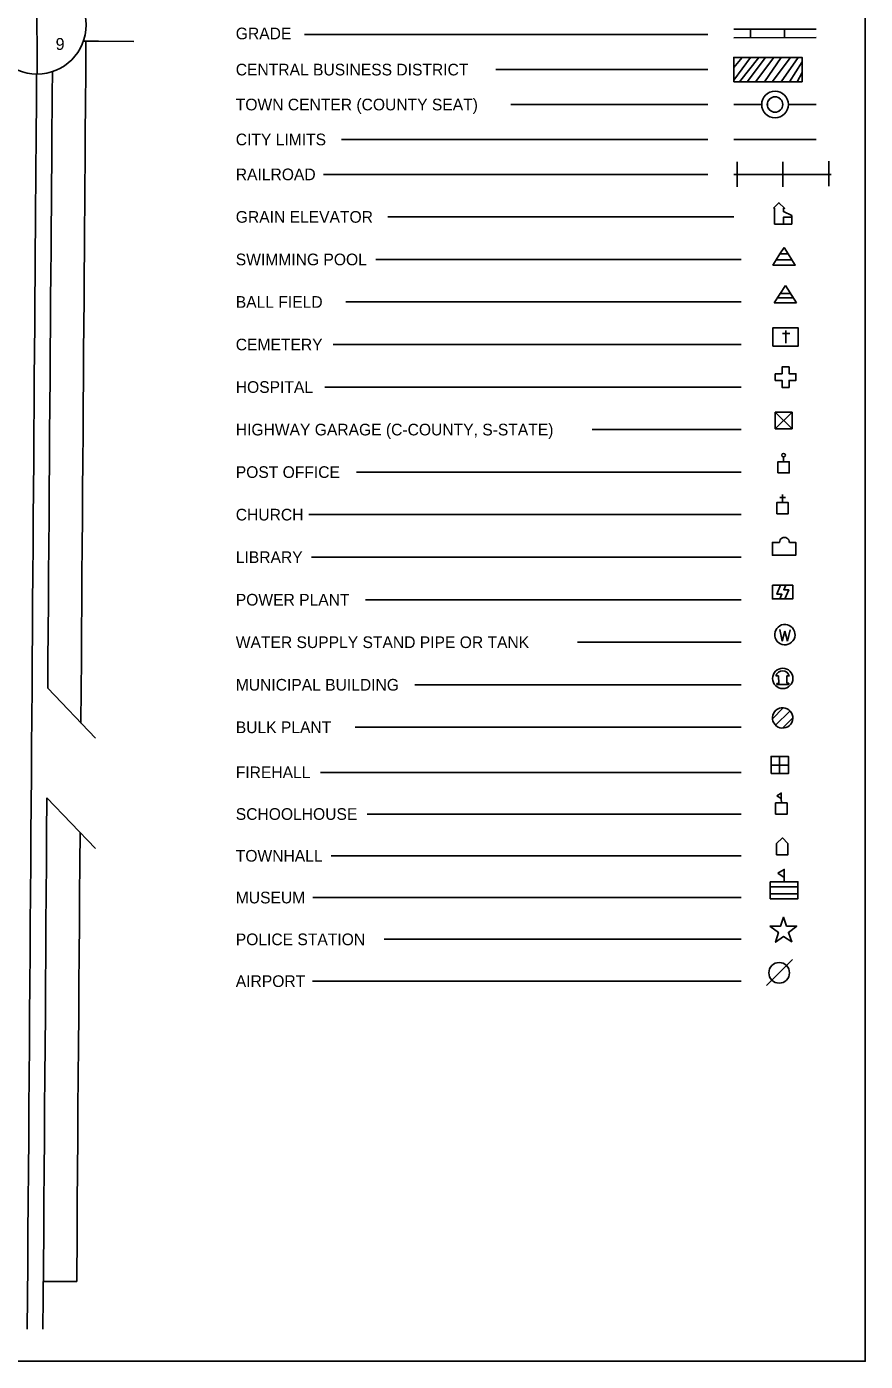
# Model space of a CAD drawing. Extents: x 1492545 to 1501010, y 16588523 to 16593061.
# Drawn here: x 1499251 to 1501010, y 16588523 to 16591324 of the extents above; entities that cross this region are included whole.
import ezdxf

# ---------------------------------------------------------------- set-up
doc = ezdxf.new("R2010")
doc.units = 0
for name, color, linetype in [('L10', 7, 'Continuous'), ('L11', 7, 'Continuous'), ('L13', 7, 'Continuous'), ('L16', 7, 'Continuous'), ('L17', 7, 'Continuous'), ('L18', 7, 'Continuous'), ('L2', 7, 'Continuous'), ('L24', 7, 'Continuous'), ('L25', 7, 'Continuous'), ('L3', 7, 'Continuous'), ('L8', 7, 'Continuous')]:
    doc.layers.add(name, color=color, linetype=linetype)

msp = doc.modelspace()

# ---------------------------------------------------------------- linework, layer by layer
at = {"layer": 'L11'}
for p, q in [((1500741.4, 16590987.8), (1500741.4, 16591040.4)), ((1500837.6, 16590987.9), (1500837.6, 16591040.4)), ((1500933.9, 16590989.6), (1500933.9, 16591042.1)), ((1499295.1, 16589935.6), (1499395.1, 16589830.9)), ((1499293.4, 16589705.7), (1499395.1, 16589599.3))]:
    msp.add_line(p, q, dxfattribs=at)
msp.add_lwpolyline([(1500734.4, 16591014.1), (1500939.1, 16591014.1)], dxfattribs=at)
at = {"layer": 'L13'}
msp.add_lwpolyline([(1492545.2, 16593061.2), (1501010.4, 16593061.2), (1501010.4, 16588523.4), (1492545.2, 16588523.4)], close=True, dxfattribs=at)
at = {"layer": 'L16'}
for p, q in [((1500734.4, 16591318.5), (1500907.6, 16591318.5)), ((1500769.4, 16591301), (1500769.4, 16591318.4)), ((1500841.1, 16591301), (1500841.1, 16591318.5))]:
    msp.add_line(p, q, dxfattribs=at)
msp.add_lwpolyline([(1500734.4, 16591300.9), (1500907.6, 16591301)], dxfattribs=at)
at = {"layer": 'L17'}
for p, q in [((1500840.5, 16590943.1), (1500840.7, 16590943.3)), ((1500855.9, 16590909.7), (1500855.9, 16590924.6)), ((1500839, 16590909.7), (1500855.9, 16590909.7)), ((1500831.3, 16590847.1), (1500823.7, 16590835.1)), ((1500848.4, 16590847.1), (1500856, 16590835.1)), ((1500842.8, 16590780.7), (1500819.4, 16590744.4)), ((1500842.8, 16590780.7), (1500866.2, 16590744.4)), ((1500819.4, 16590744.4), (1500866.2, 16590744.4)), ((1500836.4, 16590680), (1500851.8, 16590680)), ((1500843.8, 16590660.1), (1500843.8, 16590686.5)), ((1500835.9, 16590610), (1500836, 16590610.1)), ((1500821.5, 16590595.6), (1500821.5, 16590595.6)), ((1500821.3, 16590480.2), (1500856.7, 16590515)), ((1500821.3, 16590515), (1500856.7, 16590480.2)), ((1500838.9, 16590411.2), (1500838.9, 16590421.2)), ((1500830.9, 16590336.3), (1500842.8, 16590336.3)), ((1500836.7, 16590325.6), (1500836.7, 16590342.5)), ((1500851, 16590241.8), (1500851, 16590241.8)), ((1500843.4, 16590151.8), (1500832.6, 16590151.8)), ((1500831, 16590123.1), (1500841.8, 16590123.1)), ((1500836.2, 16590034.5), (1500831.2, 16590058.9)), ((1500841.7, 16590055.9), (1500836.2, 16590034.5)), ((1500841.7, 16590055.9), (1500847.2, 16590034.5)), ((1500847.2, 16590034.5), (1500852.6, 16590058.4)), ((1500822.7, 16589962), (1500822.6, 16589962)), ((1500828.6, 16589962), (1500822.7, 16589962)), ((1500824.7, 16589946), (1500824.7, 16589946)), ((1500824.7, 16589943.6), (1500824.7, 16589946)), ((1500824.7, 16589946), (1500828.7, 16589946)), ((1500849.6, 16589943.6), (1500824.7, 16589943.6)), ((1500828.7, 16589946), (1500828.6, 16589962)), ((1500851.1, 16589962), (1500845.6, 16589962)), ((1500845.6, 16589962), (1500845.6, 16589946.1)), ((1500845.6, 16589946.1), (1500849.6, 16589946.1)), ((1500849.6, 16589946.1), (1500849.6, 16589943.6)), ((1500850.9, 16589962), (1500850.9, 16589962.1)), ((1500815.4, 16589871.5), (1500838.4, 16589894.4)), ((1500821.9, 16589858.1), (1500852.3, 16589888)), ((1500836.4, 16589852.1), (1500858.3, 16589874)), ((1500834.3, 16589695.3), (1500834.2, 16589704.3)), ((1500811, 16589529.8), (1500811.1, 16589529.9)), ((1500811, 16589504.5), (1500811, 16589519.1)), ((1500840.5, 16589529.9), (1500840.5, 16589538.5)), ((1500803.3, 16589312.2), (1500857.6, 16589366.5))]:
    msp.add_line(p, q, dxfattribs=at)
for points in [[(1500817.6, 16590943.1), (1500829, 16590954.5), (1500841, 16590943.1), (1500838.5, 16590943.1), (1500838.5, 16590935.9), (1500855.9, 16590927.6), (1500855.9, 16590924.6), (1500839, 16590924.6), (1500839, 16590909.7), (1500820.1, 16590909.7), (1500820.1, 16590943.1)], [(1500839.9, 16590860.5), (1500848.4, 16590847.1), (1500831.3, 16590847.1)], [(1500823.7, 16590835.1), (1500856, 16590835.1), (1500863.3, 16590823.7), (1500816.5, 16590823.7)], [(1500831.9, 16590763.8), (1500853.7, 16590763.8), (1500859.1, 16590755.3), (1500826.4, 16590755.3)], [(1500816.5, 16590653.6), (1500869.2, 16590653.6), (1500869.2, 16590692.4), (1500816.4, 16590692.4)], [(1500821.5, 16590595.6), (1500835.9, 16590595.6), (1500835.9, 16590610.1), (1500850.4, 16590610.1), (1500850.4, 16590595.6), (1500864.8, 16590595.6), (1500864.8, 16590581.7), (1500850.4, 16590581.7), (1500850.4, 16590567.2), (1500835.9, 16590567.2), (1500835.9, 16590581.7), (1500821.5, 16590581.7)], [(1500821.3, 16590480.2), (1500821.3, 16590515), (1500856.7, 16590515), (1500856.7, 16590480.2)], [(1500826.9, 16590387.8), (1500826.9, 16590411.2), (1500850.8, 16590411.2), (1500850.9, 16590387.8)], [(1500825, 16590301.7), (1500825, 16590325.6), (1500848.4, 16590325.6), (1500848.5, 16590301.7)], [(1500815.5, 16590151.8), (1500832.6, 16590151.8), (1500825.1, 16590133.1), (1500835.4, 16590133.1), (1500831, 16590123.1), (1500815.5, 16590123.1)], [(1500843.4, 16590151.8), (1500858.1, 16590151.8), (1500858.1, 16590123.1), (1500841.8, 16590123.1), (1500849.8, 16590142.6), (1500839.4, 16590142.6)], [(1500812.7, 16589774.7), (1500812.7, 16589792.6), (1500830.7, 16589792.6), (1500830.7, 16589774.7)], [(1500812.7, 16589756.7), (1500812.7, 16589774.7), (1500830.7, 16589774.7), (1500830.7, 16589756.8)], [(1500830.7, 16589774.7), (1500830.7, 16589792.6), (1500849.1, 16589792.6), (1500849.1, 16589774.7)], [(1500830.7, 16589756.8), (1500830.7, 16589774.7), (1500849.1, 16589774.7), (1500849.1, 16589756.8)], [(1500824.8, 16589710.3), (1500834.2, 16589715.8), (1500834.2, 16589704.3)], [(1500822.3, 16589671.4), (1500822.3, 16589695.3), (1500846.2, 16589695.3), (1500846.2, 16589671.4)], [(1500824.3, 16589586.5), (1500824.3, 16589609.9), (1500836.7, 16589621.8), (1500848.2, 16589609.9), (1500848.2, 16589586.5)], [(1500826.7, 16589547.5), (1500840.5, 16589555.7), (1500840.5, 16589538.5)], [(1500811, 16589529.9), (1500868.9, 16589529.9), (1500868.9, 16589519.1), (1500811, 16589519.1)], [(1500811, 16589494), (1500868.9, 16589494.1), (1500868.9, 16589504.5), (1500811, 16589504.5)], [(1500810.3, 16589436.7), (1500832.7, 16589436.7), (1500838.7, 16589455.2), (1500845.1, 16589436.7), (1500866.6, 16589436.7), (1500849.1, 16589423.3), (1500856.1, 16589403.9), (1500838.7, 16589414.8), (1500822.2, 16589402.9), (1500828.2, 16589423.3)]]:
    msp.add_lwpolyline(points, close=True, dxfattribs=at)
for points in [[(1500830.5, 16590241.8), (1500815.4, 16590241.8), (1500815.4, 16590214.9), (1500864.4, 16590214.9), (1500864.4, 16590241.8), (1500851, 16590241.8)], [(1500868.9, 16589504.5), (1500868.9, 16589519.1)]]:
    msp.add_lwpolyline(points, dxfattribs=at)
for centre, radius in [((1500821, 16591160.7), 16.1), ((1500838.9, 16590424.9), 3.74), ((1500837.2, 16589956.4), 21.4), ((1500829.7, 16589338.6), 21.7)]:
    msp.add_circle(centre, radius, dxfattribs=at)
for centre, radius, start, end in [((1500840.7, 16590242.1), 10.2, 358.3998, 181.5408), ((1500836.8, 16589957.2), 14.9, 18.8132, 161.5784)]:
    msp.add_arc(centre, radius, start, end, dxfattribs=at)
for centre in [(1500841.6, 16590048.3), (1500836.9, 16589873.6)]:
    msp.add_ellipse(centre, major_axis=(10.7, -18.5), ratio=0.99935, dxfattribs=at)
at = {"layer": 'L18'}
for points in [[(1499369.9, 16591293.7), (1499401.4, 16591293.4), (1499475.6, 16591292.6)], [(1499304.8, 16591229.8), (1499304.4, 16591180.7), (1499304.2, 16591149.1), (1499303.9, 16591113.8), (1499303.6, 16591076.1), (1499303.4, 16591036.4), (1499303, 16590994.6), (1499302.7, 16590950.1), (1499302.4, 16590903.5), (1499302, 16590855.3), (1499301.6, 16590804.7), (1499301.2, 16590751.9), (1499300.8, 16590698.4), (1499300.4, 16590643), (1499299.9, 16590586), (1499299.6, 16590529.4), (1499299.1, 16590471.1), (1499298.6, 16590412), (1499298.3, 16590352.7), (1499297.8, 16590293), (1499297.3, 16590233.8), (1499296.9, 16590174.9), (1499296.4, 16590115.3), (1499296.1, 16590055.5), (1499295.6, 16589994.8), (1499295.1, 16589935.6)], [(1499293.4, 16589705.7), (1499292.8, 16589629.6), (1499292.4, 16589567.3), (1499291.9, 16589504.4), (1499291.4, 16589441.4), (1499290.9, 16589378.7), (1499290.5, 16589314.3), (1499290.1, 16589250.7), (1499289.5, 16589185.7), (1499289.1, 16589120.4), (1499288.5, 16589056), (1499288.1, 16588990.5), (1499287.6, 16588924), (1499287.1, 16588858.3), (1499286.6, 16588791.8), (1499286, 16588725), (1499285.1, 16588590.7)]]:
    msp.add_lwpolyline(points, dxfattribs=at)
for radius in [28, 16.2]:
    msp.add_circle((1500821, 16591160.7), radius, dxfattribs=at)
at = {"layer": 'L2'}
for p, q in [((1500734.4, 16591087.4), (1500907.6, 16591087.4)), ((1499355.8, 16588690.7), (1499285.8, 16588690.7))]:
    msp.add_line(p, q, dxfattribs=at)
for points in [[(1499375.3, 16591293.7), (1499374.7, 16591209.4), (1499374.4, 16591180.1), (1499374.2, 16591148.5), (1499373.9, 16591113.3), (1499373.6, 16591075.7), (1499373.4, 16591035.9), (1499373, 16590994.1), (1499372.7, 16590949.6), (1499372.4, 16590903), (1499372, 16590854.8), (1499371.6, 16590804.2), (1499371.2, 16590751.3), (1499370.8, 16590697.8), (1499370.4, 16590642.5), (1499369.9, 16590585.5), (1499369.6, 16590528.9), (1499369.1, 16590470.5), (1499368.6, 16590411.5), (1499368.3, 16590352.2), (1499367.8, 16590292.4), (1499367.3, 16590233.3), (1499366.9, 16590174.4), (1499366.4, 16590114.8), (1499366.1, 16590055), (1499365.6, 16589994.2), (1499365.1, 16589933.9), (1499364.6, 16589862.8)], [(1499362.8, 16589633.1), (1499362.4, 16589566.8), (1499361.9, 16589503.8), (1499361.4, 16589440.9), (1499360.9, 16589378.2), (1499360.5, 16589313.9), (1499360.1, 16589250.2), (1499359.5, 16589185.2), (1499359.1, 16589119.9), (1499358.5, 16589055.5), (1499358.1, 16588990), (1499357.6, 16588923.5), (1499357.1, 16588857.7), (1499356.6, 16588791.2), (1499355.8, 16588690.7)]]:
    msp.add_lwpolyline(points, dxfattribs=at)
at = {"layer": 'L24'}
for p, q in [((1499833.8, 16591307.3), (1500680.1, 16591307.3)), ((1500235.3, 16591234), (1500680.1, 16591234)), ((1500266.9, 16591160.7), (1500680.1, 16591160.7)), ((1499911.7, 16591087.4), (1500680.1, 16591087.4)), ((1499873.4, 16591014.1), (1500680.1, 16591014.1)), ((1500008.6, 16590924.8), (1500734.4, 16590924.8)), ((1499983.5, 16590835.6), (1500750.1, 16590835.6)), ((1499920.3, 16590746.3), (1500750.1, 16590746.3)), ((1499894, 16590657.1), (1500750.1, 16590657.1)), ((1499876.1, 16590567.8), (1500750.1, 16590567.8)), ((1500437.1, 16590478.6), (1500750.1, 16590478.6)), ((1499942.9, 16590389.3), (1500750.1, 16590389.3)), ((1499842.7, 16590300.1), (1500750.1, 16590300.1)), ((1499848.7, 16590210.8), (1500750.1, 16590210.8)), ((1499962, 16590121.6), (1500750.1, 16590121.6)), ((1500406.7, 16590032.3), (1500750.1, 16590032.3)), ((1500065.3, 16589943.1), (1500750.1, 16589943.1)), ((1499940, 16589853.8), (1500750.1, 16589853.8)), ((1499867.2, 16589759.3), (1500750.1, 16589759.3)), ((1499965, 16589671.8), (1500750.1, 16589671.8)), ((1499889.8, 16589584.2), (1500750.1, 16589584.2)), ((1499851.6, 16589496.5), (1500750.1, 16589496.5)), ((1500000.8, 16589408.9), (1500750.1, 16589408.9)), ((1499850.4, 16589321.2), (1500750.1, 16589321.2))]:
    msp.add_line(p, q, dxfattribs=at)
at = {"layer": 'L25'}
for p, q in [((1500769.4, 16591259.4), (1500734.4, 16591212.1)), ((1500751.9, 16591259.4), (1500734.4, 16591238.4)), ((1500786.9, 16591259.4), (1500746.6, 16591208.6)), ((1500800.9, 16591259.4), (1500762.4, 16591208.6)), ((1500818.4, 16591259.4), (1500779.9, 16591208.6)), ((1500834.1, 16591259.4), (1500799.1, 16591208.6)), ((1500853.4, 16591259.4), (1500814.9, 16591208.6)), ((1500869.2, 16591259.4), (1500834.2, 16591208.6)), ((1500877.9, 16591250.6), (1500851.6, 16591208.6)), ((1500877.9, 16591227.9), (1500867.4, 16591208.6))]:
    msp.add_line(p, q, dxfattribs=at)
msp.add_lwpolyline([(1500734.4, 16591208.6), (1500734.4, 16591259.4), (1500877.9, 16591259.4), (1500877.9, 16591208.6)], close=True, dxfattribs=at)
at = {"layer": 'L3'}
for p, q in [((1500734.4, 16591160.7), (1500793, 16591160.7)), ((1500849, 16591160.7), (1500907.6, 16591160.7))]:
    msp.add_line(p, q, dxfattribs=at)
msp.add_lwpolyline([(1499271.8, 16591224.6), (1499271.7, 16591210.2), (1499271.4, 16591181), (1499271.2, 16591149.4), (1499270.9, 16591114), (1499270.6, 16591076.3), (1499270.4, 16591036.7), (1499270, 16590994.9), (1499269.7, 16590950.3), (1499269.4, 16590903.7), (1499269, 16590855.6), (1499268.6, 16590805), (1499268.2, 16590752.1), (1499267.8, 16590698.6), (1499267.4, 16590643.3), (1499266.9, 16590586.2), (1499266.6, 16590529.6), (1499266.1, 16590471.3), (1499265.6, 16590412.2), (1499265.3, 16590352.9), (1499264.8, 16590293.2), (1499264.3, 16590234), (1499263.9, 16590175.1), (1499263.4, 16590115.6), (1499263.1, 16590055.7), (1499262.6, 16589995), (1499262.1, 16589934.7), (1499261.7, 16589874.6), (1499261.2, 16589814.1), (1499260.8, 16589752.9), (1499260.3, 16589691.5), (1499259.8, 16589629.9), (1499259.4, 16589567.6), (1499258.9, 16589504.6), (1499258.4, 16589441.6), (1499257.9, 16589379), (1499257.5, 16589314.6), (1499257.1, 16589251), (1499256.5, 16589186), (1499256.1, 16589120.7), (1499255.5, 16589056.3), (1499255.1, 16588990.7), (1499254.7, 16588924.3), (1499254.1, 16588858.5), (1499253.6, 16588792), (1499253.1, 16588725.3), (1499252.6, 16588658.9), (1499252.1, 16588590.7)], dxfattribs=at)
at = {"layer": 'L8'}
msp.add_line((1499273.1, 16591224.6), (1499272.1, 16591430.8), dxfattribs=at)
msp.add_circle((1499272.5, 16591327.7), 103.1, dxfattribs=at)

# ---------------------------------------------------------------- texts
at = {"layer": 'L10'}
msp.add_text('9', height=25, dxfattribs=at).set_placement((1499311.7, 16591275.2))
at = {"layer": 'L24'}
for s, rotation, p in [('GRADE', 0.0005, (1499689.6, 16591297.5)), ('CENTRAL BUSINESS DISTRICT', 0.0005, (1499689.6, 16591221.7)), ('TOWN CENTER (COUNTY SEAT)', 0.0005, (1499689.6, 16591148.4)), ('CITY LIMITS', 0.0005, (1499689.6, 16591075.1)), ('RAILROAD', 0.0005, (1499689.6, 16591001.8)), ('GRAIN ELEVATOR', 0.0001, (1499689.6, 16590912.6)), ('SWIMMING POOL', 0.0005, (1499689.6, 16590823.3)), ('BALL FIELD', 0.0005, (1499689.6, 16590734.1)), ('CEMETERY', 0.0005, (1499689.6, 16590644.8)), ('HOSPITAL', 0.0005, (1499689.6, 16590555.6)), ('HIGHWAY GARAGE (C-COUNTY, S-STATE)', 0.0005, (1499689.6, 16590466.3)), ('POST OFFICE', 0.0005, (1499689.6, 16590377.1)), ('CHURCH', 0.0005, (1499689.6, 16590287.8)), ('LIBRARY', 0.0005, (1499689.6, 16590198.6)), ('POWER PLANT', 0.0005, (1499689.6, 16590109.3)), ('WATER SUPPLY STAND PIPE OR TANK', 0.0005, (1499689.6, 16590020.1)), ('MUNICIPAL BUILDING', 0.0005, (1499689.6, 16589930.8)), ('BULK PLANT', 0.0005, (1499689.6, 16589841.6)), ('FIREHALL', 0.0005, (1499689.6, 16589747.1)), ('SCHOOLHOUSE', 0.0005, (1499689.6, 16589659.6)), ('TOWNHALL', 0.0005, (1499689.6, 16589571.9)), ('MUSEUM', 0.0005, (1499689.6, 16589484.3)), ('POLICE STATION', 0.0005, (1499689.6, 16589396.6)), ('AIRPORT', 0.0005, (1499689.6, 16589308.9))]:
    msp.add_text(s, height=24.51, rotation=rotation, dxfattribs=at).set_placement(p)

doc.saveas('drawing.dxf')
